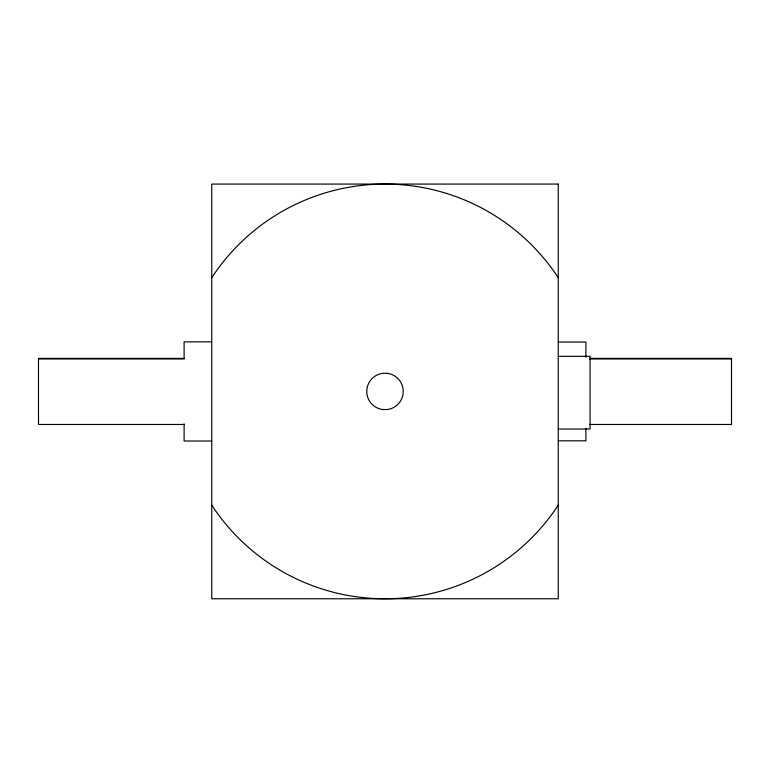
<?xml version="1.0" encoding="UTF-8"?>
<svg xmlns="http://www.w3.org/2000/svg" width="770" height="770" viewBox="0 0 770 770"><rect width="100%" height="100%" fill="white"/><g stroke="black" fill="none" stroke-linecap="round" stroke-linejoin="round"><path stroke-width="1.16" d="M211.75 341.832L184.107 341.832L184.107 358.974L38.5 358.974M558.25 342.044L585.893 342.044L585.893 357.27M558.25 356.337L590.08 356.337L590.08 429.025L558.25 429.025M184.107 358.387L38.5 358.387L38.5 424.472L184.107 424.472M589.474 358.387L731.5 358.387L731.5 424.472L589.474 424.472M589.474 358.974L731.5 358.974M558.25 440.815L585.893 440.815L585.893 428.399M211.75 441.027L184.107 441.027L184.107 423.885M211.75 277.71A207.101 207.101 0 0 1 558.25 277.71M558.25 505.149A207.101 207.101 0 0 1 211.75 505.149M387.281 373.315L382.517 373.344A18.259 18.259 0 0 0 382.719 409.544L387.483 409.515A18.259 18.259 0 0 0 387.281 373.315M558.25 184.078L211.75 184.078L211.75 598.771L558.25 598.771L558.25 184.078"/></g></svg>
